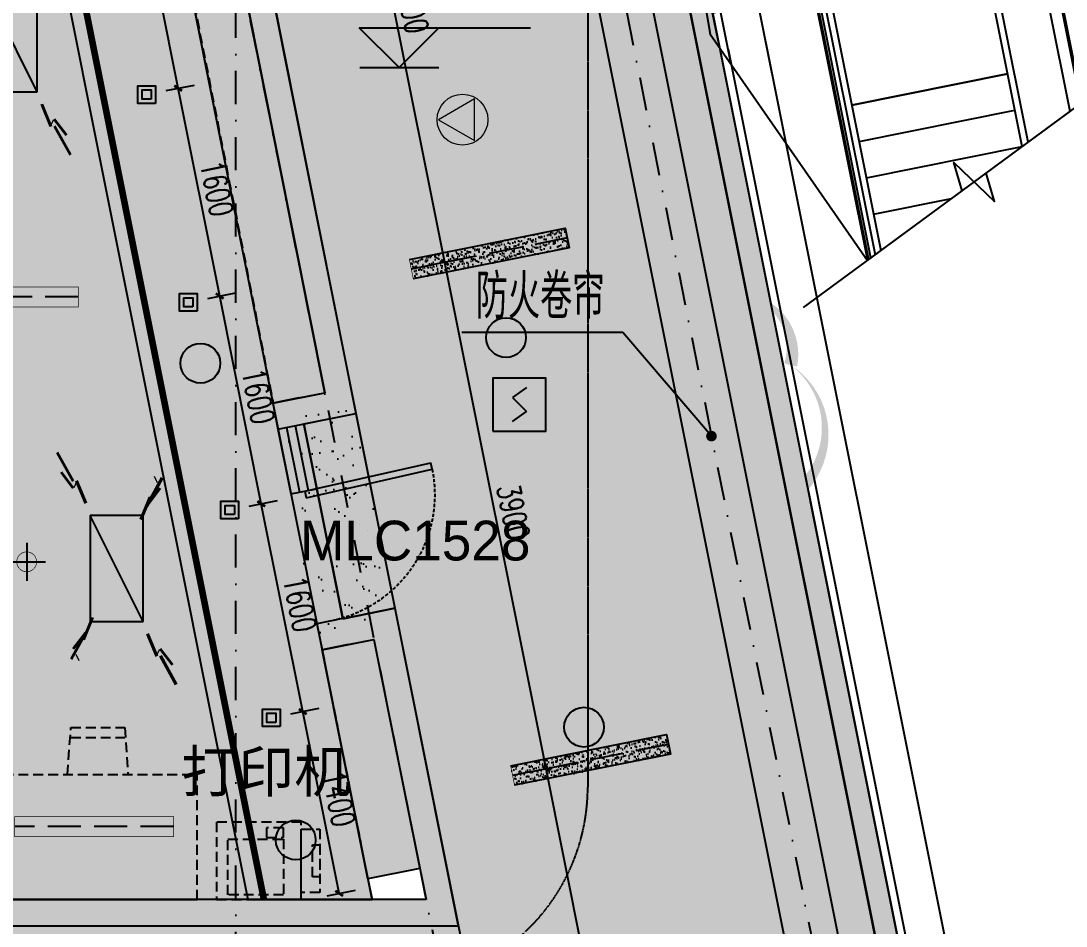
# Model space of a CAD drawing. Extents: x -354516 to 794396, y -401250 to -150594.
# Drawn here: x -15124 to -7231, y -364150 to -357314 of the extents above; entities that cross this region are included whole.
import ezdxf
from ezdxf.enums import TextEntityAlignment as Align
from ezdxf.xclip import XClip

# ---------------------------------------------------------------- set-up
doc = ezdxf.new("R2010")
doc.units = 0
doc.header["$LTSCALE"] = 1000
doc.header["$MEASUREMENT"] = 0
doc.header["$XCLIPFRAME"] = 2
for name, pattern in [('$0$HIDDEN', [0.375, 0.25, -0.125, 0, 0]), ('DASH', [0.35, 0.25, -0.1]), ('DASHDOT2', [0.5, 0.25, -0.125, 0, -0.125]), ('DOTE', [2.42, 2, -0.2, 0.02, -0.2])]:
    doc.linetypes.add(name, pattern=pattern)
for name, color, linetype in [('0-吊顶', 6, 'Continuous'), ('0-吊顶材质', 251, 'Continuous'), ('0-吊顶边界', 36, 'Continuous'), ('0-房间名称', 2, 'Continuous'), ('0-火灾自动报警', 1, 'Continuous'), ('0-灯具', 20, 'Continuous'), ('0-灯具1', 40, 'Continuous'), ('0-设备风口（修改）', 71, 'Continuous'), ('A-轴线1', 1, 'DOTE'), ('BPM', 4, 'Continuous'), ('DIM_ELEV', 3, 'Continuous'), ('DIM_LEAD', 3, 'Continuous'), ('FIRE-CURTAIN', 30, 'Continuous'), ('LINE', 11, 'Continuous'), ('M-DUCT-S-DIFF', 6, 'DASH'), ('P-成活面', 4, 'Continuous'), ('PUB_DIM', 3, 'Continuous'), ('PUB_TEXT', 7, 'Continuous'), ('S-PLT', 30, 'Continuous'), ('TWT_TEXT', 7, 'Continuous'), ('WALL', 2, 'Continuous'), ('WINDOW', 4, 'Continuous'), ('墙体', 7, 'Continuous'), ('家具1', 61, 'Continuous'), ('楼梯', 145, 'Continuous'), ('门图', 134, 'Continuous')]:
    doc.layers.add(name, color=color, linetype=linetype)
doc.layers.add('0-地面材质_material hatch', color=251, linetype='Continuous', transparency=0.3)
doc.layers.add('修改', color=1, linetype='Continuous', plot=False)
doc.styles.add('510p-04$0$Arial_2', font='arial.ttf', dxfattribs={"height": 6.392964})
doc.styles.add('_TCH_DIM', font='SIMPLEX', dxfattribs={"bigfont": 'GBCBIG'})
doc.styles.add('DIM_FONT', font='SIMPLEX', dxfattribs={"width": 0.7, "bigfont": 'GBCBIG'})
doc.styles.add('romans', font='romans', dxfattribs={"width": 0.7})
doc.styles.add('Word-n', font='stylu.ttf')
doc.dimstyles.new('_TCH_ARCH&&50', dxfattribs={"dimscale": 0.5, "dimtxt": 350, "dimasz": 100, "dimexe": 250, "dimexo": 300, "dimgap": 100, "dimtad": 1, "dimdec": 0, "dimzin": 0, "dimdsep": 46, "dimtxsty": 'DIM_FONT', "dimblk": 'ARCHTICK', "dimcen": 0.09, "dimclrd": 3, "dimclre": 3, "dimclrt": 7, "dimazin": 2, "dimtfac": 1, "dimtdec": 0, "dimtix": 1, "dimtmove": 2, "dimatfit": 3, "dimfxl": 0, "dimtolj": 1, "dimtzin": 0, "dimarcsym": 0})
pattern_1 = [(37.5, (-498310856.17, -3090192758), (-7.086752787, 216.767674014), [0, -171, 0, -191.25, 0, -182.8125]), (7.5, (-498310856.17, -3090192758), (199.099879343, 317.491432338), [0, -92.25, 0, -154.125, 0, -59.0625]), (327.5, (-498310994.54, -3090192758), (350.340959447, 0.636643523), [0, -56.25, 0, -202.5, 0, -264.375]), (317.5, (-498310994.54, -3090192758), (338.189243014, 98.738501055), [0, -28.125, 0, -132.75, 0, -151.875])]

# ---------------------------------------------------------------- blocks, each defined once
blk = doc.blocks.new('510I-02-CentralForum-00$0$Atrium Stair W4-5')
at = {"layer": '楼梯'}
for p, q in [((499135.9, 126244), (499392.7, 124959.8)), ((499050.5, 124891.4), (498793.7, 126175.6)), ((499693.8, 125978.6), (499899.7, 124949)), ((499899.7, 124949), (499948.7, 124958.8)), ((500193.9, 123478.2), (502209.9, 113397.8)), ((499730, 123273.2), (501703, 113408.6)), ((501360.7, 113340.1), (499387.8, 123204.8)), ((500493.9, 122232.8), (501670.6, 122468.2)), ((504337.1, 111675.2), (503848.7, 111577.5))]:
    blk.add_line(p, q, dxfattribs=at)
for points in [[(499070.1, 124793.3), (499834, 124946.1), (499557.5, 126328.3), (501345.1, 126685.9), (504346.9, 111677.1), (504337.1, 111675.2), (501337.3, 126674.1), (499569.3, 126320.5), (499845.8, 124938.2), (499072.1, 124783.5)], [(504247.2, 111657.2), (501311.1, 126337.8), (499652.6, 126006.1), (499865.4, 124942.2)], [(503897.8, 111587.3), (500968.5, 126233.6), (499693.8, 125978.6)], [(499109.3, 124903.1), (498852.5, 126187.3)], [(503848.7, 111577.5), (500929.3, 126174.8), (499752.6, 125939.4), (499948.7, 124958.8)], [(499392.7, 124959.8), (499050.5, 124891.4)], [(499392.7, 124959.8), (499050.5, 124891.4)], [(499070.1, 124793.3), (499050.5, 124891.4)], [(499070.1, 124793.3), (499072.1, 124783.5)], [(499366.2, 123312.6), (500139.9, 123467.4), (502156, 113387), (501382.3, 113232.3)], [(499368.2, 123302.8), (500132.1, 123455.6), (502144.2, 113394.8), (501380.4, 113242.1)], [(499387.8, 123204.8), (499368.2, 123302.8)], [(499387.8, 123204.8), (499730, 123273.2)], [(501419.6, 113351.9), (499446.7, 123216.5)], [(501615.7, 122742.7), (500439, 122507.4)], [(500439, 122507.4), (501615.7, 122742.7)], [(500548.8, 121958.3), (501725.5, 122193.6)], [(500603.7, 121683.7), (501780.4, 121919)], [(500658.7, 121409.1), (501835.3, 121644.5)], [(500713.6, 121134.6), (501890.3, 121369.9)], [(500768.5, 120860), (501945.2, 121095.3)], [(500823.4, 120585.4), (502000.1, 120820.8)], [(500878.3, 120310.9), (502055, 120546.2)], [(500933.2, 120036.3), (502109.9, 120271.7)], [(500988.1, 119761.8), (502164.8, 119997.1)], [(501043, 119487.2), (502219.7, 119722.5)], [(501098, 119212.6), (502274.6, 119448)], [(501152.9, 118938.1), (502329.6, 119173.4)], [(501447, 117467.2), (502623.7, 117702.5)], [(501502, 117192.6), (502678.6, 117428)], [(501556.9, 116918.1), (502733.6, 117153.4)], [(501611.8, 116643.5), (502788.5, 116878.9)], [(501666.7, 116368.9), (502843.4, 116604.3)], [(501721.6, 116094.4), (502898.3, 116329.7)], [(501776.5, 115819.8), (502953.2, 116055.2)], [(501831.4, 115545.3), (503008.1, 115780.6)], [(501886.3, 115270.7), (503063, 115506)], [(501941.3, 114996.1), (503117.9, 115231.5)], [(501996.2, 114721.6), (503172.9, 114956.9)], [(502051.1, 114447), (503227.8, 114682.3)], [(502106, 114172.4), (503282.7, 114407.8)], [(502160.9, 113897.9), (503337.6, 114133.2)], [(501703, 113408.6), (501360.7, 113340.1)], [(501703, 113408.6), (501360.7, 113340.1)], [(501360.7, 113340.1), (501380.4, 113242.1)], [(501380.4, 113242.1), (501382.3, 113232.3)]]:
    blk.add_lwpolyline(points, dxfattribs=at)
for points in [[(502175.6, 113390.9), (500159.5, 123471.3), (500242.9, 123488), (502259, 113407.6)], [(500804.3, 114919.1), (501137.7, 113252.1), (500941.6, 113212.9), (500912.1, 113359.9), (500519.9, 113281.5), (500549.3, 113134.4), (500353.2, 113095.2), (500019.8, 114762.2), (500215.9, 114801.4), (500245.3, 114654.3), (500637.6, 114732.8), (500608.2, 114879.8), (500804.3, 114919.1)], [(500049.2, 114615.1), (500323.8, 113242.3), (501108.3, 113399.2), (500833.7, 114772)]]:
    blk.add_lwpolyline(points, close=True, dxfattribs=at)
blk = doc.blocks.new('510I-01-LBBRestroom-plan-01$0$wtqyy')
at = {"layer": '0-灯具'}
for points in [[(-106.5, -26.5), (26.5, -26.5), (26.5, 106.5), (-106.5, 106.5)], [(-74.5, 5.5), (-5.5, 5.5), (-5.5, 74.5), (-74.5, 74.5)]]:
    blk.add_lwpolyline(points, close=True, dxfattribs=at)
blk = doc.blocks.new('PFV1')
at = {"color": 0, "linetype": 'ByBlock', "lineweight": -2}
for p, q in [((-9, 246), (-256, -179)), ((236, -180), (-9, 246)), ((-256, -179), (236, -180))]:
    blk.add_line(p, q, dxfattribs=at)
blk.add_circle((-9, -38), 300, dxfattribs=at)
blk = doc.blocks.new('TJ-FK3')
for p, q in [((0.5, 0.5), (-0.5, 0.5)), ((-0.5, 0.5), (-0.5, -0.5)), ((0.5, -0.5), (0.5, 0.5)), ((-0.5, -0.5), (0.5, -0.5))]:
    blk.add_line(p, q)
at = {"color": 95}
blk.add_line((-0.5, -0.5), (0.5, 0.5), dxfattribs=at)
at = {"color": 95, "style": 'romans', "width": 0.8}
for height, rotation, text_generation_flag, p in [(0.6544, 311.99126, 4, (-0.9466, 1.3791)), (0.6544, 48.00874, 6, (0.9466, 1.3791)), (0.1338, 41.99126, 4, (-0.8763, 0.7825)), (0.4436, 123.48989, 6, (-0.9504, 0.7665)), (0.4436, 236.51011, 4, (0.9504, 0.7665)), (0.1338, 318.00874, 6, (0.8763, 0.7825)), (0.4436, 320.49264, 4, (-0.7544, 0.9429)), (0.4436, 39.50736, 6, (0.7544, 0.9429)), (0.4436, 219.50736, 6, (-0.7544, -0.9429)), (0.4436, 140.49264, 4, (0.7544, -0.9429)), (0.4436, 56.51011, 4, (-0.9504, -0.7665)), (0.4436, 303.48989, 6, (0.9504, -0.7665)), (0.1338, 138.00874, 6, (-0.8763, -0.7825)), (0.1338, 221.99126, 4, (0.8763, -0.7825)), (0.6544, 228.00874, 6, (-0.9466, -1.3791)), (0.6544, 131.99126, 4, (0.9466, -1.3791))]:
    blk.add_text('-', height=height, rotation=rotation, dxfattribs=dict(at, text_generation_flag=text_generation_flag)).set_placement(p)
blk = doc.blocks.new('$TwtSys$00000125')
blk.add_circle((0, 0, 0), 0.667)
blk = doc.blocks.new('dsgdfgdgd')
at = {"layer": '0-灯具1', "linetype": 'ByBlock'}
h = blk.add_hatch(dxfattribs=at)
h.set_pattern_fill('AR-SAND', color=256, scale=20)
h.set_pattern_definition([(37.5, (41936.384, 6586.54), (-1.60003, 48.941324), [0, -38.608, 0, -43.18, 0, -41.275]), (7.5, (41936.384, 6586.54), (44.95233, 71.68251), [0, -20.828, 0, -34.798, 0, -13.335]), (327.5, (41905.14, 6586.54), (79.099237, 0.14372), [0, -12.7, 0, -45.72, 0, -59.69]), (317.5, (41905.14, 6586.54), (76.35565, 22.29293), [0, -6.35, 0, -29.972, 0, -34.29])])
h.paths.add_polyline_path([(-600, -75), (-600, 75), (600, 75), (600, -75)])
at = {"layer": '0-灯具', "linetype": 'ByBlock'}
blk.add_lwpolyline([(-600, 75), (600, 75), (600, -75), (-600, -75)], dxfattribs=at)
at = {"layer": '0-灯具1', "color": 3, "linetype": 'DASH'}
blk.add_line((600, 0), (-600, 0), dxfattribs=at)
at = {"layer": '0-灯具1', "const_width": 5}
blk.add_lwpolyline([(-600, -75), (-600, 75), (600, 75), (600, -75)], close=True, dxfattribs=at)
blk = doc.blocks.new('A$C21183209')
at = {"layer": '0-灯具1', "color": 3, "linetype": 'DASH'}
blk.add_line((0, 75), (1200, 75), dxfattribs=at)
at = {"layer": '0-灯具1', "const_width": 5}
blk.add_lwpolyline([(0, 0), (1200, 0), (1200, 150), (0, 150)], close=True, dxfattribs=at)
blk = doc.blocks.new('sdhdfhfdhfhfgffff')
at = {"layer": '0-灯具1'}
for points in [[(0, 143.2), (0, -143.2)], [(-143.2, 0), (143.2, 0)]]:
    blk.add_lwpolyline(points, dxfattribs=at)
at = {"layer": '0-灯具1', "const_width": 5}
for points in [[(0, 75, 1), (0, -75, 7.992133)], [(0, 75, -1), (0, -75, -7.992133)]]:
    blk.add_lwpolyline(points, format="xyb", dxfattribs=at)
blk = doc.blocks.new('YG')
at = {"layer": 'BPM', "color": 6, "ltscale": 2}
for p, q in [((53, 328), (-53, 253)), ((-53, 253), (53, 147)), ((-53, 72), (53, 147))]:
    blk.add_line(p, q, dxfattribs=at)
at = {"layer": 'BPM'}
blk.add_lwpolyline([(-200, 0), (200, 0), (200, 400), (-200, 400)], close=True, dxfattribs=at)
blk = doc.blocks.new('GRID')
at = {"layer": '墙体', "color": 250, "linetype": 'DASHDOT2', "lineweight": -3}
for p, q in [((20697.5, 81236.4), (37415.8, -2355.2)), ((17951.9, 80687.3), (34670.2, -2904.3)), ((28436.4, -11413.5), (28436.4, 30586.5))]:
    blk.add_line(p, q, dxfattribs=at)
blk = doc.blocks.new('_ArchTick')
at = {"color": 0, "linetype": 'ByBlock', "const_width": 0.4}
blk.add_lwpolyline([(-0.5, -0.5), (0.5, 0.5)], dxfattribs=at)
blk = doc.blocks.new('*D384')
at = {"layer": 'Defpoints', "color": 0}
for p in [(-12995, -362529.9), (-13232.6, -362577.4), (-12958.1, -363950)]:
    blk.add_point(p, dxfattribs=at)
at = {"layer": 'PUB_DIM', "color": 3, "lineweight": -2}
for p, q in [((-13085.5, -362548), (-12872.4, -362505.4)), ((-12720.5, -363902.5), (-12995, -362529.9)), ((-12811, -363920.6), (-12597.9, -363878))]:
    blk.add_line(p, q, dxfattribs=at)
at = {"layer": 'PUB_DIM', "color": 3, "lineweight": -2, "xscale": 50, "yscale": 50, "zscale": 50}
for p, rotation in [((-12995, -362529.9), 101.3099148905936), ((-12720.5, -363902.5), 281.3099148905935)]:
    blk.add_blockref('_ArchTick', p, dxfattribs=dict(at, rotation=rotation))
at = {"layer": 'PUB_DIM', "color": 7, "insert": (-12722.9, -363189.2), "char_height": 175, "attachment_point": 5, "rotation": 281.30991, "style": 'DIM_FONT'}
blk.add_mtext('\\A1;1400', dxfattribs=at)
blk = doc.blocks.new('*D385')
at = {"layer": 'Defpoints', "color": 0}
for p in [(-13308.8, -360961), (-13546.4, -361008.5), (-13232.6, -362577.4)]:
    blk.add_point(p, dxfattribs=at)
at = {"layer": 'PUB_DIM', "color": 3, "lineweight": -2}
for p, q in [((-13399.3, -360979.1), (-13186.2, -360936.5)), ((-12995, -362529.9), (-13308.8, -360961)), ((-13085.5, -362548), (-12872.4, -362505.4))]:
    blk.add_line(p, q, dxfattribs=at)
at = {"layer": 'PUB_DIM', "color": 3, "lineweight": -2, "xscale": 50, "yscale": 50, "zscale": 50}
for p, rotation in [((-13308.8, -360961), 101.3099148905935), ((-12995, -362529.9), 281.3099148905935)]:
    blk.add_blockref('_ArchTick', p, dxfattribs=dict(at, rotation=rotation))
at = {"layer": 'PUB_DIM', "color": 7, "insert": (-13017.1, -361718.5), "char_height": 175, "attachment_point": 5, "rotation": 281.30991, "style": 'DIM_FONT'}
blk.add_mtext('\\A1;1600', dxfattribs=at)
blk = doc.blocks.new('*D386')
at = {"layer": 'Defpoints', "color": 0}
for p in [(-13860.1, -359439.6), (-13622.6, -359392.1), (-13546.4, -361008.5)]:
    blk.add_point(p, dxfattribs=at)
at = {"layer": 'PUB_DIM', "color": 3, "lineweight": -2}
for p, q in [((-13713.1, -359410.2), (-13500, -359367.6)), ((-13308.8, -360961), (-13622.6, -359392.1)), ((-13399.3, -360979.1), (-13186.2, -360936.5))]:
    blk.add_line(p, q, dxfattribs=at)
at = {"layer": 'PUB_DIM', "color": 3, "lineweight": -2, "xscale": 50, "yscale": 50, "zscale": 50}
for p, rotation in [((-13622.6, -359392.1), 101.3099148905935), ((-13308.8, -360961), 281.3099148905935)]:
    blk.add_blockref('_ArchTick', p, dxfattribs=dict(at, rotation=rotation))
at = {"layer": 'PUB_DIM', "color": 7, "insert": (-13330.8, -360149.6), "char_height": 175, "attachment_point": 5, "rotation": 281.30991, "style": 'DIM_FONT'}
blk.add_mtext('\\A1;1600', dxfattribs=at)
blk = doc.blocks.new('*D387')
at = {"layer": 'Defpoints', "color": 0}
for p in [(-14173.9, -357870.7), (-13936.4, -357823.1), (-13860.1, -359439.6)]:
    blk.add_point(p, dxfattribs=at)
at = {"layer": 'PUB_DIM', "color": 3, "lineweight": -2}
for p, q in [((-14026.8, -357841.2), (-13813.8, -357798.6)), ((-13622.6, -359392.1), (-13936.4, -357823.1)), ((-13713.1, -359410.2), (-13500, -359367.6))]:
    blk.add_line(p, q, dxfattribs=at)
at = {"layer": 'PUB_DIM', "color": 3, "lineweight": -2, "xscale": 50, "yscale": 50, "zscale": 50}
for p, rotation in [((-13936.4, -357823.1), 101.3099148905935), ((-13622.6, -359392.1), 281.3099148905935)]:
    blk.add_blockref('_ArchTick', p, dxfattribs=dict(at, rotation=rotation))
at = {"layer": 'PUB_DIM', "color": 7, "insert": (-13644.6, -358580.6), "char_height": 175, "attachment_point": 5, "rotation": 281.30991, "style": 'DIM_FONT'}
blk.add_mtext('\\A1;1600', dxfattribs=at)
blk = doc.blocks.new('*D388')
at = {"layer": 'Defpoints', "color": 0}
for p in [(-14487.7, -356301.7), (-14250.1, -356254.2), (-14173.9, -357870.7)]:
    blk.add_point(p, dxfattribs=at)
at = {"layer": 'PUB_DIM', "color": 3, "lineweight": -2}
for p, q in [((-14340.6, -356272.3), (-14127.6, -356229.7)), ((-13936.4, -357823.1), (-14250.1, -356254.2)), ((-14026.8, -357841.2), (-13813.8, -357798.6))]:
    blk.add_line(p, q, dxfattribs=at)
at = {"layer": 'PUB_DIM', "color": 3, "lineweight": -2, "xscale": 50, "yscale": 50, "zscale": 50}
for p, rotation in [((-14250.1, -356254.2), 101.3099148905935), ((-13936.4, -357823.1), 281.3099148905935)]:
    blk.add_blockref('_ArchTick', p, dxfattribs=dict(at, rotation=rotation))
at = {"layer": 'PUB_DIM', "color": 7, "insert": (-13958.4, -357011.7), "char_height": 175, "attachment_point": 5, "rotation": 281.30991, "style": 'DIM_FONT'}
blk.add_mtext('\\A1;1600', dxfattribs=at)
blk = doc.blocks.new('*D402')
at = {"layer": 'Defpoints', "color": 0}
for p in [(-10822, -362895.4), (-11157.2, -362962.4), (-10057.2, -366719.7)]:
    blk.add_point(p, dxfattribs=at)
at = {"layer": 'PUB_DIM', "color": 3, "lineweight": -2}
for p, q in [((-10969.1, -362924.8), (-11279.8, -362987)), ((-10392.4, -366786.7), (-11157.2, -362962.4)), ((-10204.3, -366749.1), (-10515, -366811.2))]:
    blk.add_line(p, q, dxfattribs=at)
at = {"layer": 'PUB_DIM', "color": 3, "lineweight": -2, "xscale": 50, "yscale": 50, "zscale": 50}
for p, rotation in [((-11157.2, -362962.4), 101.3100231404074), ((-10392.4, -366786.7), 281.3100231404075)]:
    blk.add_blockref('_ArchTick', p, dxfattribs=dict(at, rotation=rotation))
at = {"layer": 'PUB_DIM', "color": 7, "insert": (-10640, -364847.6), "char_height": 175, "attachment_point": 5, "rotation": 281.31002, "style": 'DIM_FONT'}
blk.add_mtext('\\A1;3900', dxfattribs=at)
blk = doc.blocks.new('*D403')
at = {"layer": 'Defpoints', "color": 0}
for p in [(-11922.1, -359138.2), (-11586.9, -359071.1), (-10822, -362895.4)]:
    blk.add_point(p, dxfattribs=at)
at = {"layer": 'PUB_DIM', "color": 3, "lineweight": -2}
for p, q in [((-11734, -359100.5), (-12044.7, -359162.7)), ((-11157.2, -362962.4), (-11922.1, -359138.2)), ((-10969.1, -362924.8), (-11279.8, -362987))]:
    blk.add_line(p, q, dxfattribs=at)
at = {"layer": 'PUB_DIM', "color": 3, "lineweight": -2, "xscale": 50, "yscale": 50, "zscale": 50}
for p, rotation in [((-11922.1, -359138.2), 101.3100231404074), ((-11157.2, -362962.4), 281.3100231404075)]:
    blk.add_blockref('_ArchTick', p, dxfattribs=dict(at, rotation=rotation))
at = {"layer": 'PUB_DIM', "color": 7, "insert": (-11404.8, -361023.3), "char_height": 175, "attachment_point": 5, "rotation": 281.31002, "style": 'DIM_FONT'}
blk.add_mtext('\\A1;3900', dxfattribs=at)
blk = doc.blocks.new('*D404')
at = {"layer": 'Defpoints', "color": 0}
for p in [(-12351.7, -355246.9), (-12687, -355313.9), (-11586.9, -359071.1)]:
    blk.add_point(p, dxfattribs=at)
at = {"layer": 'PUB_DIM', "color": 3, "lineweight": -2}
for p, q in [((-12498.8, -355276.3), (-12809.5, -355338.4)), ((-11922.1, -359138.2), (-12687, -355313.9)), ((-11734, -359100.5), (-12044.7, -359162.7))]:
    blk.add_line(p, q, dxfattribs=at)
at = {"layer": 'PUB_DIM', "color": 3, "lineweight": -2, "xscale": 50, "yscale": 50, "zscale": 50}
for p, rotation in [((-12687, -355313.9), 101.3100231404074), ((-11922.1, -359138.2), 281.3100231404075)]:
    blk.add_blockref('_ArchTick', p, dxfattribs=dict(at, rotation=rotation))
at = {"layer": 'PUB_DIM', "color": 7, "insert": (-12169.7, -357199.1), "char_height": 175, "attachment_point": 5, "rotation": 281.31002, "style": 'DIM_FONT'}
blk.add_mtext('\\A1;3900', dxfattribs=at)
blk = doc.blocks.new('rttryyy')
at = {"layer": '家具1', "color": 137, "linetype": '$0$HIDDEN', "ltscale": 0.3}
for points in [[(15860, -373435), (15860, -372850), (16500, -372850), (16500, -373435)], [(15860, -373382.5), (15860, -372902.5), (15720.5, -372902.5), (15720.5, -373382.5)], [(15995.1, -372966.8), (15995.1, -372893.6), (16123.7, -372893.6), (16123.7, -372966.8)], [(15720.5, -373022.5), (15720.5, -373262.5), (15775.9, -373262.5), (15775.9, -373022.5)], [(16415.1, -373398.1), (16415.1, -372978.1), (15995.1, -372978.1), (15995.1, -373398.1)]]:
    blk.add_lwpolyline(points, close=True, dxfattribs=at)
blk = doc.blocks.new('510p-04$0$material tag')

msp = doc.modelspace()

# ---------------------------------------------------------------- hatches: boundary and pattern name
at = {"layer": '0-吊顶材质'}
h = msp.add_hatch(dxfattribs=at)
h.set_pattern_fill('EARTH', color=256, scale=1500)
h.set_pattern_definition([(0, (-498310856.17, -3090192758), (375, 375), [375, -375]), (0, (-498310856.17, -3090192617.38), (375, 375), [375, -375]), (0, (-498310856.17, -3090192476.75), (375, 375), [375, -375]), (90, (-498310809.3, -3090192429.88), (-375, 375), [375, -375]), (90, (-498310668.67, -3090192429.88), (-375, 375), [375, -375]), (90, (-498310528.04, -3090192429.88), (-375, 375), [375, -375])])
h.paths.add_polyline_path([(-8103.7, -373810), (-8639.7, -371130), (-7976.8, -371130), (-8738.3, -367322.7), (-8934.4, -367361.9), (-9267.8, -365695), (-9071.7, -365655.7), (-11035.3, -355837.6), (-11231.5, -355876.8), (-11564.9, -354209.8), (-11368.7, -354170.6), (-12441.3, -348807.9), (-12637.4, -348847.1), (-12970.8, -347180.1), (-12774.7, -347140.9), (-14767.7, -337175.6), (-14963.8, -337214.9), (-16296.8, -330550), (-16408.9, -330550), (-16408.9, -330250), (-18600.4, -330250), (-9888.6, -373808.8)])
h = msp.add_hatch(dxfattribs=at)
h.set_pattern_fill('AR-SAND', color=256, scale=112.5)
h.set_pattern_definition(pattern_1)
h.paths.add_polyline_path([(-8301, -366450), (-8483.4, -365538.1), (-8679.5, -365577.3), (-10643.1, -355759.1), (-10447, -355719.9), (-10780.4, -354052.9), (-10976.5, -354092.1), (-12049.1, -348729.4), (-11852.9, -348690.2), (-12186.3, -347023.2), (-12382.4, -347062.4), (-14375.5, -337097.2), (-14109.8, -337044.1), (-8228.1, -366450)])
h = msp.add_hatch(dxfattribs=at)
h.set_pattern_fill('AR-SAND', color=256, scale=112.5)
h.set_pattern_definition(pattern_1)
h.paths.add_polyline_path([(-7758, -368800), (-14109.8, -337044.1), (-13948, -337011.7), (-7589.7, -368800)])
h = msp.add_hatch(dxfattribs=at)
h.set_pattern_fill('AR-SAND', color=256, scale=112.5)
h.set_pattern_definition(pattern_1)
edge = h.paths.add_edge_path()
edge.add_line((-13410.1, -363950), (-12472.3, -363950))
edge.add_line((-12472.3, -363950), (-14236, -355100.8))
edge.add_arc((-14199.7, -354803), 300, 119.44411, 263.04414, ccw=False)
edge.add_line((-14347.1, -354541.8), (-15580.6, -348385.2))
edge.add_arc((-15542.7, -348087.6), 300, 119.96037, 262.74338, ccw=False)
edge.add_line((-15692.6, -347827.7), (-17472.3, -338950))
edge.add_line((-17472.3, -338950), (-18410.1, -338950))
edge.add_line((-18410.1, -338950), (-13410.1, -363950))
h = msp.add_hatch(dxfattribs=at)
h.set_pattern_fill('AR-SAND', color=256, scale=112.5)
h.set_pattern_definition(pattern_1)
h.paths.add_polyline_path([(-12692.6, -361828.5), (-12986.5, -360357.5), (-12594.5, -360279.2), (-12300.4, -361750)])
h = msp.add_hatch(dxfattribs=at)
h.set_pattern_fill('AR-SAND', color=256, scale=112.5)
h.set_pattern_definition(pattern_1)
h.paths.add_polyline_path([(-19700, -366050), (-19700, -364150), (-11820.4, -364150), (-9888.6, -373808.8), (-10092.5, -373808.8), (-10324.4, -372650), (-13200, -372650), (-13200, -370650), (-10724.4, -370650), (-11204.3, -368250), (-13200, -368250), (-13200, -365850), (-13800, -365850), (-13800, -366050)])
at = {"layer": '0-地面材质_material hatch'}
h = msp.add_hatch(dxfattribs=at)
h.set_pattern_fill('ANSI35', color=256, scale=1500)
h.set_pattern_definition([(45, (-498310856.17, -3090192758), (-265.165042945, 265.165042945), []), (45, (-498310591, -3090192758), (-265.165042945, 265.165042945), [468.75, -93.75, 0, -93.75])])
h.paths.add_polyline_path([(11204.4, -368249.5), (11202.8, -368249.5), (12024.3, -364150), (11820.4, -364150), (12883.1, -358789.5), (13283, -358869.4), (13573.3, -357397.9), (13186.3, -357320.5), (14564.8, -350406.9), (14959.4, -350485.8), (15253.9, -349015), (14859.8, -348936.2), (15580.3, -345344.9), (15972.5, -345422.9), (16268.1, -343952.6), (15875.4, -343873.8), (16903.2, -338750.6), (17104.3, -338750), (18804.3, -330250), (18008.9, -330250), (18008.9, -330250), (17008.9, -330250), (17008.9, -330250), (16308.9, -330250), (16308.9, -330650), (15508.9, -330650), (15508.9, -329850), (16134.4, -329850), (16134.4, -329450.1), (-15658.7, -329450), (-15658.7, -329750), (-15208.9, -329750), (-15208.9, -330550), (-16408.9, -330550), (-16408.9, -329544.6), (-18500, -329544.6), (-18500, -330244.6), (-18805.4, -330244.6), (-17104.3, -338750), (-16900.4, -338750), (-16529.8, -340602.8), (-16922, -340681.2), (-16627.8, -342152.4), (-16235.6, -342073.9), (-14201.8, -352205.8), (-14597.5, -352285.1), (-14296.2, -353754.6), (-13914.7, -353678.2), (-12594.5, -360279.2), (-12986.8, -360357.4), (-12692.6, -361828.5), (-12300.4, -361750), (-11820.4, -364150), (-12024.3, -364150), (-10724.4, -370650), (-13200, -370650), (-13200, -372650), (-10324.4, -372650), (-10092.5, -373808.8), (-8103.7, -373810), (-8639.7, -371130), (8639.7, -371130), (8103.7, -373810), (10092.6, -373808.8), (10324.4, -372650), (13200, -372650), (13200, -370650), (10724.4, -370650)])
h.paths.add_polyline_path([(-7647, -368700), (-13983.3, -337018.7), (-14963.8, -337214.9), (-15856.8, -332750), (-14582.1, -332750), (-14228.4, -334518.3), (-13689.1, -334410.4), (-13689.1, -334410.4), (-12610.4, -334194.7), (-12610.5, -334194.7), (-11237.6, -333920.1), (-11237.6, -333920.1), (-10159, -333704.4), (-10159, -333704.4), (-9178.4, -333508.3), (-9129.6, -333752.5), (14637, -333750), (8227, -365800), (7647, -368700), (7000, -368700), (6985.3, -368700), (6100, -368700), (6100, -368700), (5000, -368700), (5000, -368700), (3800, -368700), (-6950.1, -368700)], flags=16)
h.paths.add_polyline_path([(-8934.4, -367361.9), (-9267.8, -365695), (-9071.7, -365655.7), (-9042.3, -365802.8), (-8650.1, -365724.4), (-8679.5, -365577.3), (-8483.3, -365538.1), (-8150, -367205), (-8346.1, -367244.3), (-8375.5, -367097.2), (-8767.7, -367175.6), (-8738.3, -367322.7)], flags=16)
h.paths.add_polyline_path([(-11231.4, -355876.8), (-11564.8, -354209.8), (-11368.7, -354170.6), (-11339.3, -354317.7), (-10947.1, -354239.2), (-10976.5, -354092.1), (-10780.4, -354052.9), (-10447, -355719.9), (-10643.1, -355759.1), (-10672.5, -355612), (-11064.8, -355690.5), (-11035.3, -355837.6)], flags=16)
h.paths.add_polyline_path([(8150, -367205), (8483.3, -365538.1), (8679.5, -365577.3), (8650.1, -365724.4), (9042.3, -365802.8), (9071.7, -365655.7), (9267.8, -365695), (8934.4, -367361.9), (8738.3, -367322.7), (8767.7, -367175.6), (8375.5, -367097.2), (8346.1, -367244.3)], flags=16)
h.paths.add_polyline_path([(-12637.4, -348847.1), (-12970.8, -347180.1), (-12774.7, -347140.9), (-12745.3, -347288), (-12353, -347209.5), (-12382.4, -347062.4), (-12186.3, -347023.2), (-11852.9, -348690.2), (-12049, -348729.4), (-12078.5, -348582.3), (-12470.7, -348660.8), (-12441.3, -348807.9)], flags=16)
h.paths.add_polyline_path([(10447, -355719.9), (10780.4, -354052.9), (10976.5, -354092.1), (10947.1, -354239.2), (11339.3, -354317.7), (11368.7, -354170.6), (11564.8, -354209.8), (11231.4, -355876.8), (11035.3, -355837.6), (11064.8, -355690.5), (10672.5, -355612), (10643.1, -355759.1)], flags=16)
h.paths.add_polyline_path([(11852.9, -348690.2), (12186.3, -347023.2), (12382.4, -347062.4), (12353, -347209.5), (12745.3, -347288), (12774.7, -347140.9), (12970.8, -347180.1), (12637.4, -348847.1), (12441.3, -348807.9), (12470.7, -348660.8), (12078.5, -348582.3), (12049, -348729.4)], flags=16)
h.paths.add_polyline_path([(14150, -337205.1), (14483.4, -335538.1), (14679.5, -335577.3), (14650.1, -335724.4), (15042.3, -335802.8), (15071.7, -335655.7), (15267.8, -335695), (14934.4, -337361.9), (14738.3, -337322.7), (14767.7, -337175.6), (14375.5, -337097.2), (14346.1, -337244.3)], flags=16)
h = msp.add_hatch(dxfattribs=at)
h.set_pattern_fill('ANSI35', color=256, scale=1200)
h.set_pattern_definition([(45, (-498310856.17, -3090192758), (-212.132034356, 212.132034356), []), (45, (-498310644.03, -3090192758), (-212.132034356, 212.132034356), [375, -75, 0, -75])])
h.paths.add_polyline_path([(-20701.5, -336849.5), (-27366.5, -336849.5), (-27366.5, -338749.5), (-17105.8, -338749.5), (-17925.8, -334649.5), (-20701.5, -334649.5)])
h.paths.add_polyline_path([(19698.5, -366049.5), (19698.5, -364149.5), (12022.8, -364149.5), (11202.8, -368249.5), (13198.5, -368249.5), (13198.5, -366049.5)])
h.paths.add_polyline_path([(-19700, -364149.5), (-19700, -364850.7), (-19800, -364850.7), (-19800, -365850.7), (-19701.5, -365850.7), (-19700, -366049.5), (-13201.5, -366049.5), (-13201.5, -368249.5), (-11205.9, -368249.5), (-12025.9, -364149.5)])
h.paths.add_polyline_path([(27200, -338749.5), (27200, -338550.7), (27300, -338550.7), (27300, -337550.7), (27200, -337550.7), (27200, -336850), (21300, -336850), (21300, -337050), (20700, -337050), (20699.7, -336649.5), (20698.5, -336649.5), (20698.5, -334649.5), (17922.8, -334649.5), (17102.8, -338749.5)])
h = msp.add_hatch(dxfattribs=at)
h.set_pattern_fill('AR-CONC', color=256, scale=75)
h.set_pattern_definition([(50, (-498310856.17, -3090192758), (537.94513695, -47.06410124), [56.25, -618.75]), (355, (-498310856.17, -3090192758), (-104.06350021, 564.144100275), [45, -495]), (100.45144446, (-498310811.34, -3090192761.9), (433.881635045, 517.07999323), [47.805144, -525.856584]), (46.1842, (-498310856.17, -3090192608), (800.430998, -124.1394606), [84.375, -928.125]), (96.63563549, (-498310789.5, -3090192618.35), (700.99645926, 730.58895058), [71.7077565, -788.78532]), (351.18416399, (-498310856.2, -3090192608), (700.9964588, 730.5889502), [67.5, -742.50000075]), (21, (-498310781.17, -3090192645.5), (447.68028909, -301.964168), [56.25, -618.75]), (326, (-498310781.17, -3090192645.5), (182.48649894, 543.86253379), [45, -495]), (71.45144474, (-498310743.86, -3090192670.66), (630.16678255, 241.898364605), [47.8051425, -525.856584]), (37.5, (-498310856.17, -3090192758), (9.119891488, 249.670390373), [0, -489, 0, -502.5, 0, -496.875]), (7.5, (-498310856.17, -3090192758), (197.302153082, 295.808783912), [0, -286.5, 0, -477.75, 0, -189.375]), (327.5, (-498311023.42, -3090192758), (400.366827129, -16.916153801), [0, -187.5, 0, -585, 0, -776.25]), (317.5, (-498311098.4, -3090192758), (437.389627007, 75.07873675), [0, -243.75, 0, -388.5, 0, -551.25])])
h.paths.add_polyline_path([(-12472.3, -363950), (-12503.6, -363793.1), (-12111.4, -363714.7), (-12457.3, -361985.3), (-12849.5, -362063.8), (-12888.7, -361867.7), (-12692.6, -361828.4), (-12986.7, -360357.6), (-13182.9, -360396.8), (-13222.1, -360200.7), (-12829.6, -360122.7), (-14064.7, -353912.2), (-14456.7, -353990.6), (-14495.9, -353794.5), (-14299.8, -353755.2), (-14594, -352284.4), (-14790.1, -352323.6), (-14829.3, -352127.5), (-14437.2, -352049.1), (-16392.4, -342309), (-16784.8, -342387.5), (-16824, -342191.4), (-16627.8, -342152.1), (-16922, -340681.2), (-17118.2, -340720.4), (-17157.4, -340524.4), (-16766.5, -340446.2), (-17048.6, -339028.4), (-17440.9, -339106.9), (-17472.3, -338950), (-28663, -338949.5), (-28664.4, -339850.1), (-28867, -339850.1), (-24125.1, -363049.9), (-23741.1, -363049.9), (-23741.1, -363949.5)])
at = {"layer": 'WALL'}
h = msp.add_hatch(color=250, dxfattribs=at)
h.dxf.hatch_style = 1
h.paths.add_polyline_path([(-13907.6, -353676.8), (-14495.9, -353794.6), (-14456.7, -353990.6), (-14260.6, -353951.4), (-14260.6, -353951.4), (-14064.7, -353912.2), (-12829.7, -360122.2), (-13026, -360161.4), (-13026, -360161.5), (-13222.1, -360200.7), (-13182.9, -360396.8), (-13182.8, -360396.7), (-12986.7, -360357.5), (-12986.8, -360357.5), (-12594.5, -360279.2)])
h = msp.add_hatch(color=250, dxfattribs=at)
h.dxf.hatch_style = 1
h.paths.add_polyline_path([(-12300.4, -361750), (-12692.6, -361828.5), (-12888.7, -361867.7), (-12849.5, -362063.8), (-12653.4, -362024.6), (-12653.4, -362024.6), (-12457.3, -361985.3), (-12064.3, -363950), (-23784.1, -363950), (-23784.1, -364150), (-23741.1, -364150), (-11820.4, -364150)])

# ---------------------------------------------------------------- linework, layer by layer
at = {"layer": '0-吊顶', "linetype": 'DASH', "ltscale": 0.01}
msp.add_lwpolyline([(-29111.5, -337993.3), (-12343, -337993.3, -0.414214), (-10843, -339493.3), (-10843, -363100.6, -0.414214), (-12343, -364600.6), (-29111.5, -364600.6, -0.414214), (-30611.5, -363100.6), (-30611.5, -339493.3, -0.414214)], format="xyb", close=True, dxfattribs=at)
at = {"layer": '0-吊顶边界'}
for points in [[(-8103.7, -373810), (-8639.7, -371130), (-7976.8, -371130), (-8738.3, -367322.7), (-8934.4, -367361.9), (-9267.8, -365695), (-9071.7, -365655.7), (-11035.3, -355837.6), (-11231.5, -355876.8), (-11564.9, -354209.8), (-11368.7, -354170.6), (-12441.3, -348807.9), (-12637.4, -348847.1), (-12970.8, -347180.1), (-12774.7, -347140.9), (-14767.7, -337175.6), (-14963.8, -337214.9), (-16296.8, -330550), (-16408.9, -330550), (-16408.9, -330250), (-18600.4, -330250), (-9888.6, -373808.8)], [(-8301, -366450), (-8483.4, -365538.1), (-8679.5, -365577.3), (-10643.1, -355759.1), (-10447, -355719.9), (-10780.4, -354052.9), (-10976.5, -354092.1), (-12049.1, -348729.4), (-11852.9, -348690.2), (-12186.3, -347023.2), (-12382.4, -347062.4), (-14375.5, -337097.2), (-14109.8, -337044.1), (-8228.1, -366450)], [(-12692.6, -361828.5), (-12986.5, -360357.5), (-12594.5, -360279.2), (-12300.4, -361750)], [(-12503.6, -363793.1), (-12849.5, -362063.8), (-12457.3, -361985.3), (-12111.4, -363714.7)]]:
    msp.add_lwpolyline(points, close=True, dxfattribs=at)
for points in [[(-13410.1, -363950), (-12472.3, -363950), (-14236, -355100.8, -0.723879), (-14347.1, -354541.8), (-15580.6, -348385.2, -0.718461), (-15692.6, -347827.7), (-17472.3, -338950), (-18410.1, -338950)], [(-13222.1, -360200.7), (-12829.7, -360122.2), (-14064.7, -353912.2), (-14456.7, -353990.6), (-14347.1, -354541.8, -1.381445), (-14236, -355100.8)]]:
    msp.add_lwpolyline(points, format="xyb", close=True, dxfattribs=at)
at = {"layer": '0-地面材质_material hatch', "color": 250}
msp.add_line((-12888.7, -360847.8), (-12692.4, -361828.4), dxfattribs=at)
at = {"layer": '0-灯具', "linetype": '$0$HIDDEN', "ltscale": 0.005, "const_width": 50}
msp.add_lwpolyline([(-18288.6, -338950), (-13288.6, -363950)], dxfattribs=at)
at = {"layer": '0-设备风口（修改）'}
msp.add_lwpolyline([(-11119, -364444.5, 0, 75, 0.5), (-11119, -363919.5, 0, 75, 0.5), (-11119, -363469.5, 0, 75, 0.5), (-11119, -362994.5, 0, 75, 0.5), (-11119, -362544.5, 0, 75, 0.5), (-11119, -362219.5, 0, 75, 0.5), (-11119, -361844.5, 0, 75, 0.5), (-11119, -361544.5, 0, 75, 0.5), (-11119, -361144.5, 0, 75, 0.5), (-11119, -360894.5, 0, 75, 0.5), (-11119, -360219.5, 0, 75, 0.5), (-11119, -359694.5, 0, 75, 0.5), (-11119, -359219.5, 0, 75, 0.5), (-11119, -358694.5, 0, 75, 0.5), (-11119, -358294.5, 0, 75, 0.5), (-11119, -357844.5, 0, 75, 0.5), (-11119, -357594.5, 0, 75, 0.5), (-11119, -357269.5, 0, 75, 0.5)], format="xyseb", dxfattribs=at)
at = {"layer": 'DIM_ELEV'}
for p, q in [((-12268.3, -357667), (-12568.3, -357367)), ((-12568.3, -357367), (-11274.7, -357367)), ((-12268.3, -357667), (-11968.3, -357367)), ((-12563.7, -357667), (-11968.3, -357667))]:
    msp.add_line(p, q, dxfattribs=at)
at = {"layer": 'DIM_LEAD'}
for p, q in [((-10578.9, -359668), (-11793.9, -359668)), ((-9908.9, -360450), (-10578.9, -359668))]:
    msp.add_line(p, q, dxfattribs=at)
at = {"layer": 'DIM_LEAD', "const_width": 40}
msp.add_lwpolyline([(-9895.9, -360465.2, 1), (-9921.9, -360434.8, 1)], format="xyb", close=True, dxfattribs=at)
at = {"layer": 'FIRE-CURTAIN', "linetype": 'DASH', "const_width": 100}
for points in [[(-10721.5, -355621.8), (-8699.1, -365734.2)], [(-11015.7, -355680.7), (-8993.3, -365793)]]:
    msp.add_lwpolyline(points, dxfattribs=at)
at = {"layer": 'P-成活面', "color": 4}
msp.add_lwpolyline([(-12111.4, -363714.7), (-12503.6, -363793.1), (-12472.3, -363950)], dxfattribs=at)
at = {"layer": 'WALL', "color": 0}
for p, q in [((-13907.6, -353676.8), (-12594.5, -360279.2)), ((-14064.7, -353912.2), (-12829.7, -360122.2)), ((-13026, -360161.5), (-13222.1, -360200.7)), ((-13026, -360161.4), (-12829.7, -360122.2)), ((-13026, -360161.5), (-13026, -360161.4)), ((-13222.1, -360200.7), (-13182.9, -360396.8)), ((-13182.9, -360396.7), (-12594.5, -360279.2)), ((-13182.9, -360396.8), (-13084.8, -360887)), ((-13182.9, -360396.8), (-13084.8, -360887)), ((-12986.8, -360357.5), (-12888.7, -360847.8)), ((-12692.6, -361828.5), (-12300.4, -361750)), ((-12300.4, -361750), (-11820.4, -364150)), ((-12888.7, -361867.7), (-12849.5, -362063.8)), ((-12653.4, -362024.6), (-12457.3, -361985.3)), ((-12457.3, -361985.3), (-12064.3, -363950)), ((-12653.4, -362024.6), (-12849.5, -362063.8)), ((-12653.4, -362024.6), (-12653.4, -362024.6)), ((-12064.3, -363950), (-23784.1, -363950)), ((-22793.2, -363950), (-13793.2, -363950)), ((-11820.4, -364150), (-23784.1, -364150))]:
    msp.add_line(p, q, dxfattribs=at)
msp.add_lwpolyline([(-12692.4, -361828.4), (-12888.7, -361867.7)], dxfattribs=at)
at = {"layer": 'WINDOW'}
for p, q in [((-13182.9, -360396.6), (-13084.9, -360887)), ((-12986.8, -360357.4), (-12888.7, -360847.8)), ((-12986.8, -360357.5), (-12888.7, -360847.8))]:
    msp.add_line(p, q, dxfattribs=at)
at = {"layer": 'WINDOW', "color": 3}
for p, q in [((-13117.5, -360383.7), (-13019.5, -360874)), ((-13052.2, -360370.6), (-12954.1, -360860.9))]:
    msp.add_line(p, q, dxfattribs=at)
at = {"layer": 'WINDOW'}
msp.add_lwpolyline([(-13084.8, -360887), (-12888.7, -360847.8)], dxfattribs=at)
at = {"layer": '修改'}
msp.add_lwpolyline([(-12774.1, -359376.5, 0, 100, -0.520567), (-11774.1, -359376.5, 0, 100, -0.520567), (-10774.1, -359376.5, 0, 100, -0.520567), (-9774.1, -359376.5, 0, 100, -0.520567), (-9310.5, -359913, 0, 100, -0.520567), (-9310.5, -360913, 0, 100, -0.520567), (-10185.2, -361038.2, 0, 100, -0.520567), (-11185.2, -361038.2, 0, 100, -0.520567), (-12185.2, -361038.2, 0, 100, -0.520567), (-12774.1, -360627.1, 0, 100, -0.520567)], format="xyseb", close=True, dxfattribs=at)
at = {"layer": '家具1', "color": 137, "linetype": '$0$HIDDEN', "ltscale": 0.3}
for p, q in [((-14771.7, -363005.9), (-14746.3, -362650.3)), ((-14746.3, -362650.3), (-14339.9, -362650.3)), ((-14339.9, -362650.3), (-14314.5, -363005.9)), ((-14746.3, -362726.5), (-14339.9, -362726.5)), ((-22793.1, -363005.4), (-13793.1, -363005.4)), ((-13793.2, -363950), (-13793.1, -363005.4))]:
    msp.add_line(p, q, dxfattribs=at)
for points in [[(-14449.4, -353989.3), (-13218.4, -360200)], [(-12849.5, -362063.8), (-12503.6, -363793.1)]]:
    msp.add_lwpolyline(points, dxfattribs=at)
at = {"layer": '楼梯'}
for p, q in [((-9500.3, -357470.8), (-7244.4, -368750)), ((-9783.7, -357527.5), (-7539.2, -368750))]:
    msp.add_line(p, q, dxfattribs=at)
at = {"layer": '楼梯', "color": 4}
msp.add_line((-9842.5, -357539.3), (-7594.3, -368780), dxfattribs=at)
msp.add_lwpolyline([(-7758, -368800), (-14109.8, -337044.1), (-13948, -337011.7), (-7589.7, -368800), (-7758, -368800)], close=True, dxfattribs=at)
msp.add_lwpolyline([(-8398.9, -357164.2, 0, 0, 0), (-8159.2, -358362.6, 80, 0, 0), (-8100.4, -358656.7, 0, 0, 0)], format="xyseb", dxfattribs=at)
msp.add_lwpolyline([(-9214.6, -359478.6), (-8015.9, -358597.2), (-8078.7, -358382.7), (-7770.3, -358677.2), (-7834.7, -358463.9), (-6636, -357582.5)], dxfattribs=at)
at = {"layer": '门图', "color": 145, "extrusion": (0, 0, -1)}
for p, q in [((-12979.7, -360866), (-12028.7, -360651)), ((-12968.6, -360914.8), (-12017.6, -360699.8)), ((-12017.6, -360699.8), (-12028.7, -360651)), ((-12979.7, -360866), (-12968.6, -360914.8))]:
    msp.add_line(p, q, dxfattribs=at)
at = {"layer": '门图', "color": 250, "linetype": '$0$HIDDEN', "ltscale": 0.1, "extrusion": (0, 0, -1)}
msp.add_arc((12974.2, -360890.4), 975, 168.73172, 257.26244, dxfattribs=at)

# ---------------------------------------------------------------- block references
at = {"layer": '0-房间名称'}
ref = msp.add_blockref('510p-04$0$material tag', (-193652.5, -437814.5), dxfattribs=dict(at, xscale=3.125, yscale=3.125, zscale=3.125))
ref.add_attrib('NAME_CN', '打印机', dxfattribs={"layer": '0', "height": 312.5, "style": '510p-04$0$Arial_2'}).set_placement((-13272.9, -362982.3), align=Align.MIDDLE_CENTER)
at = {"layer": '0-火灾自动报警', "color": 1, "lineweight": 13, "xscale": 0.6400000000000001, "yscale": 0.6400000000000001, "zscale": 0.6400000000000001, "rotation": 90}
msp.add_blockref('PFV1', (-11813.2, -358054.7), dxfattribs=at)
at = {"layer": '0-灯具', "xscale": -1}
for p in [(-14213.9, -357910.7), (-13900.1, -359479.6), (-13586.4, -361048.5), (-13272.6, -362617.4)]:
    msp.add_blockref('510I-01-LBBRestroom-plan-01$0$wtqyy', p, dxfattribs=at)
at = {"layer": '0-灯具1', "linetype": 'ByBlock', "rotation": 11.31002314040736}
for p in [(-11586.9, -359071.1), (-10822, -362895.4)]:
    msp.add_blockref('dsgdfgdgd', p, dxfattribs=at)
at = {"layer": '0-灯具1', "rotation": 180}
for p in [(-14689.8, -359324.4), (-13970.7, -363324)]:
    msp.add_blockref('A$C21183209', p, dxfattribs=at)
at = {"layer": '0-灯具1'}
msp.add_blockref('sdhdfhfdhfhfgffff', (-15080.3, -361399.2), dxfattribs=at)
at = {"layer": 'A-轴线1'}
msp.add_blockref('GRID', (-41936.4, -385036.5), dxfattribs=at)
at = {"layer": 'LINE'}
msp.add_blockref('YG', (-11358.7, -360412), dxfattribs=at)
at = {"layer": 'M-DUCT-S-DIFF', "xscale": 800, "yscale": 400, "rotation": 90}
for p in [(-15200, -357450), (-14400, -361450)]:
    msp.add_blockref('TJ-FK3', p, dxfattribs=at)
at = {"layer": 'S-PLT', "xscale": 225, "yscale": 225, "zscale": 225}
for p in [(-11459.9, -359706.1), (-13768.1, -359900), (-10871.5, -362647.8), (-13048.1, -363500)]:
    msp.add_blockref('$TwtSys$00000125', p, dxfattribs=at)
at = {"layer": '家具1', "color": 2, "xscale": -1}
msp.add_blockref('rttryyy', (2853.8, 9485), dxfattribs=at)
at = {"layer": '楼梯'}
ref = msp.add_blockref('510I-02-CentralForum-00$0$Atrium Stair W4-5', (-509287.6, -480457.1), dxfattribs=at)
XClip(ref).set_block_clipping_path([(499394.8838151671, 126499.461921559), (499070.1024072113, 124793.3112879084), (499368.1989454911, 123042.8947176557), (500556.4159169375, 121333.9589011945), (502177.1776320671, 122525.6954564389), (502376.2502414103, 123281.1483691501), (501586.9108230561, 126881.2684652989)])

# ---------------------------------------------------------------- texts
at = {"layer": 'PUB_TEXT', "style": '_TCH_DIM'}
msp.add_text('防火卷帘', height=337.59, dxfattribs=at).set_placement((-11688.9, -359563))
at = {"layer": 'TWT_TEXT', "color": 2, "style": 'Word-n'}
msp.add_text('MLC1528', height=300, dxfattribs=at).set_placement((-13015.5, -361388.9))

# ---------------------------------------------------------------- dimensions: what is measured, and where the dimension line sits
at = {"layer": 'PUB_DIM', "color": 250}
for base, p1, p2, angle, picture, middle in [((-12687, -355313.9), (-11586.9, -359071.1), (-12351.7, -355246.9), 281.31002, '*D404', (-12169.7, -357199.1)), ((-14250.1, -356254.2), (-14173.9, -357870.7), (-14487.7, -356301.7), 281.30991, '*D388', (-13958.4, -357011.7)), ((-13936.4, -357823.1), (-13860.1, -359439.6), (-14173.9, -357870.7), 281.30991, '*D387', (-13644.6, -358580.6)), ((-11922.1, -359138.2), (-10822, -362895.4), (-11586.9, -359071.1), 281.31002, '*D403', (-11404.8, -361023.3)), ((-13622.6, -359392.1), (-13546.4, -361008.5), (-13860.1, -359439.6), 281.30991, '*D386', (-13330.8, -360149.6)), ((-13308.8, -360961), (-13232.6, -362577.4), (-13546.4, -361008.5), 281.30991, '*D385', (-13017.1, -361718.5)), ((-11157.2, -362962.4), (-10057.2, -366719.7), (-10822, -362895.4), 281.31002, '*D402', (-10640, -364847.6))]:
    dim = msp.add_linear_dim(base=base, p1=p1, p2=p2, angle=angle, dimstyle='_TCH_ARCH&&50', dxfattribs=at)
    dim.commit()
    dim.dimension.update_dxf_attribs({"geometry": picture, "text_midpoint": middle})
dim = msp.add_aligned_dim(p1=(-12958.1, -363950), p2=(-13232.6, -362577.4), distance=-242.3, dimstyle='_TCH_ARCH&&50', dxfattribs=at)
dim.commit()
dim.dimension.update_dxf_attribs({"geometry": '*D384', "text_midpoint": (-12722.9, -363189.2)})

doc.saveas('drawing.dxf')
